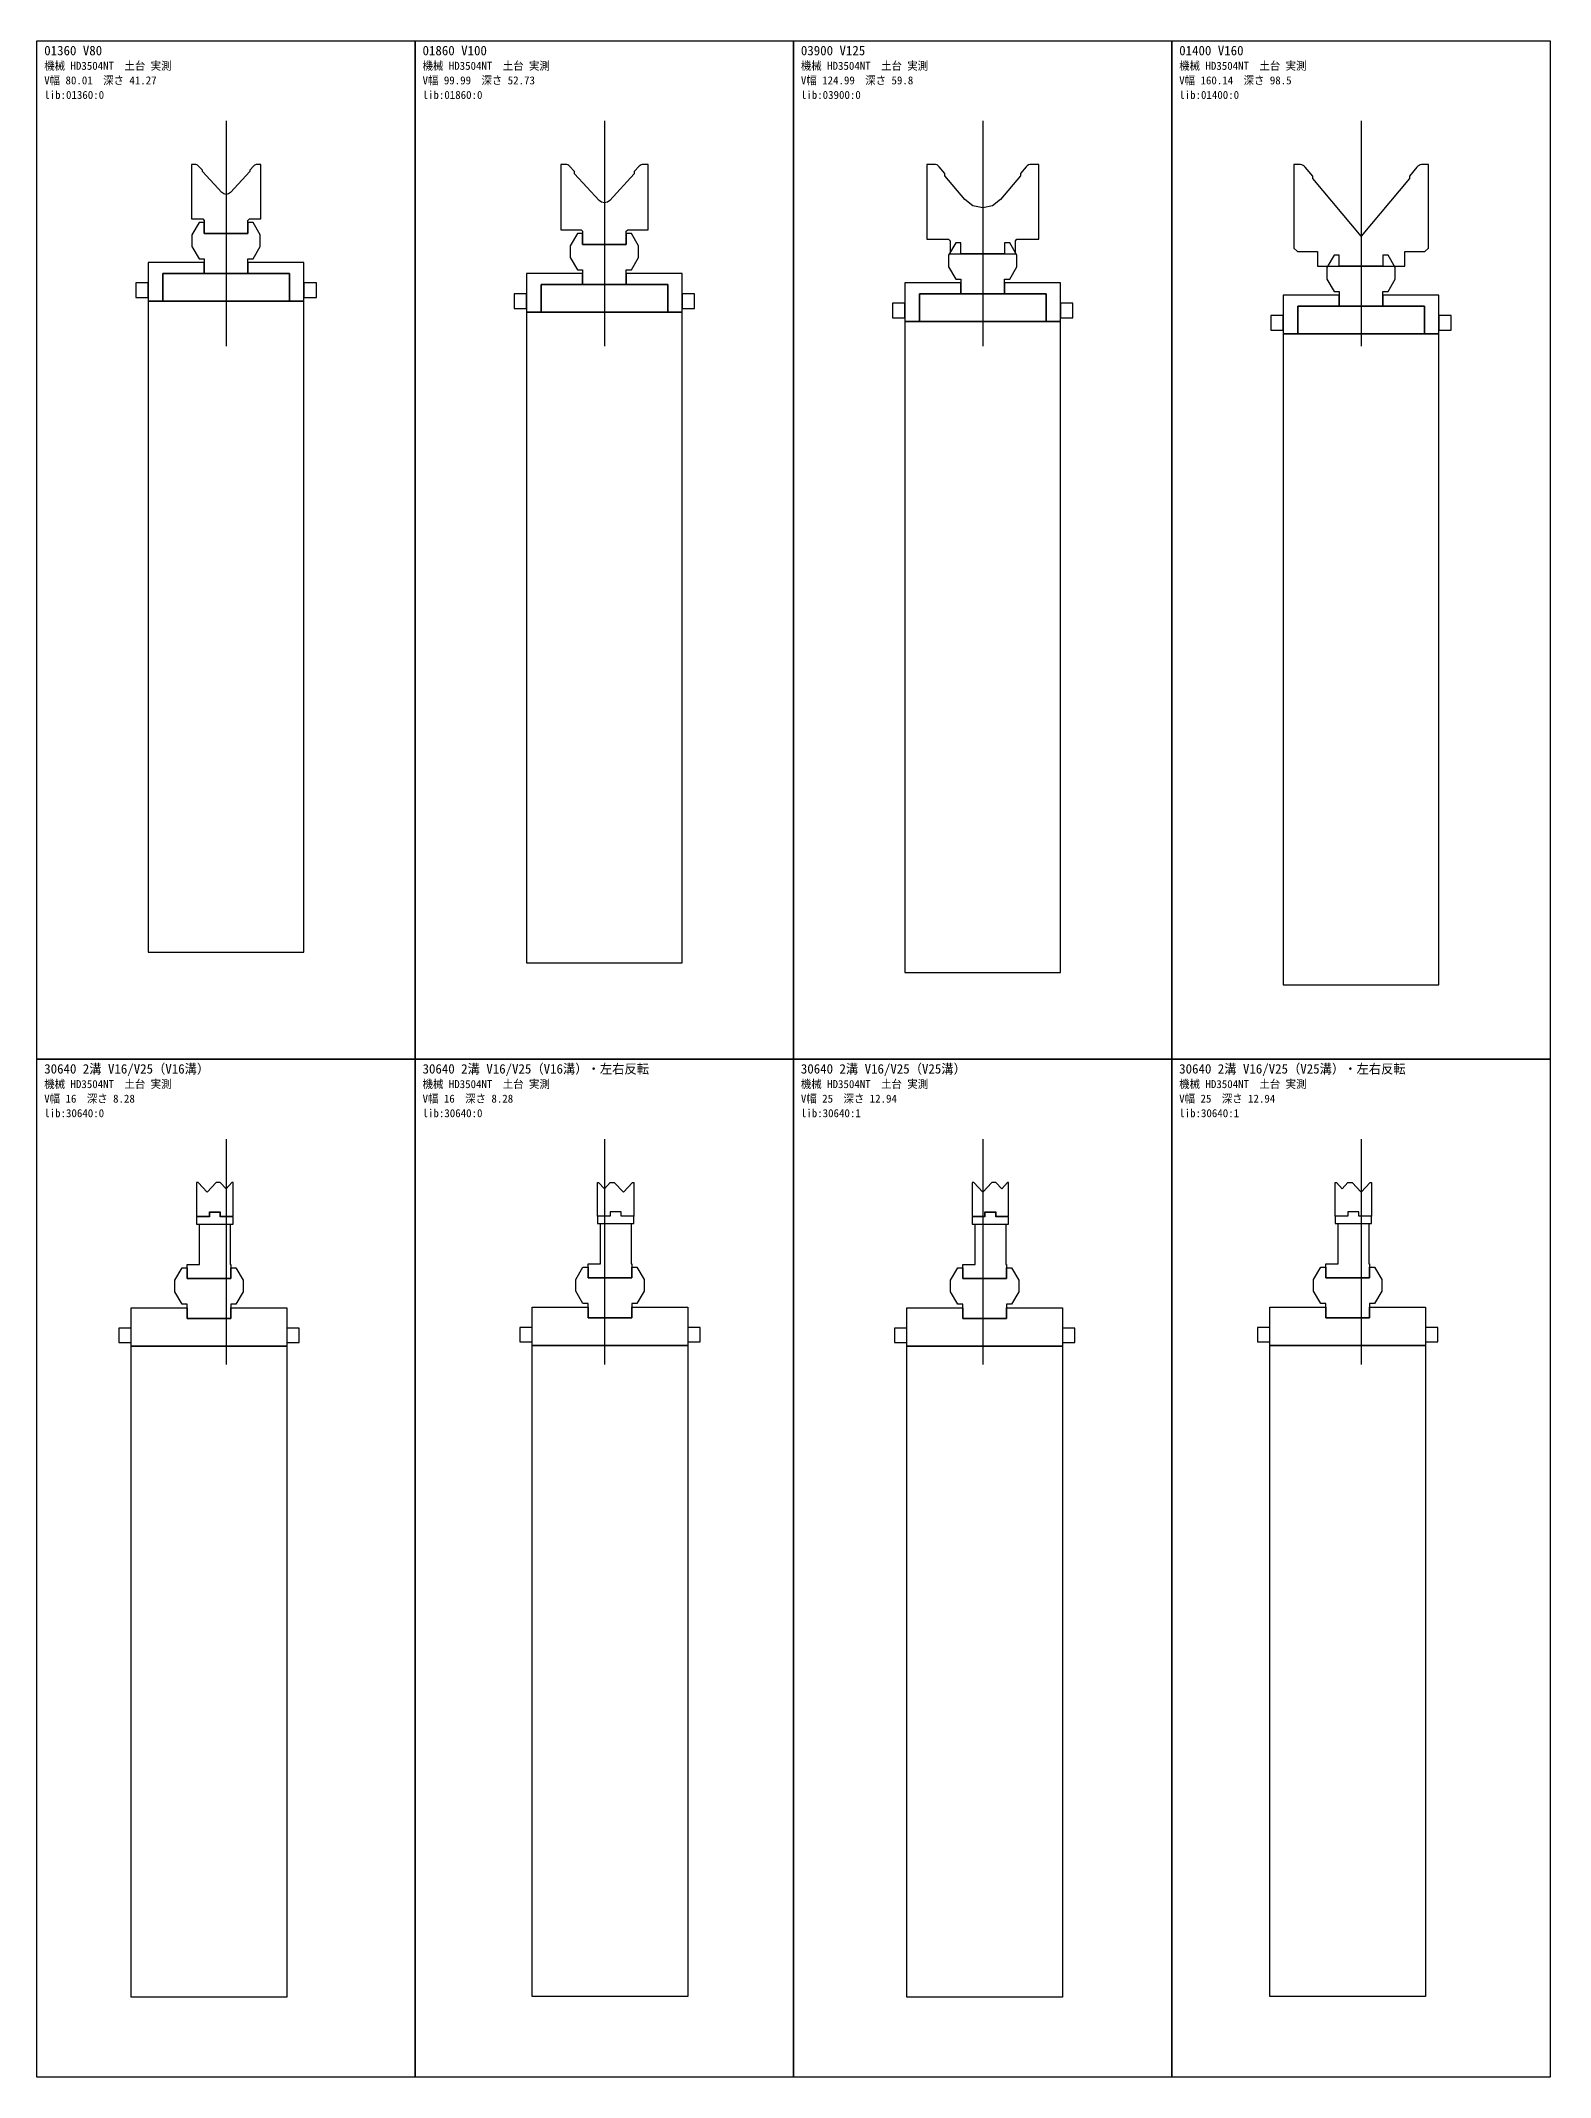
# Model space of a CAD drawing. Extents: x -260 to 3900, y -6230 to 506.
# Drawn here: x 1825 to 3900, y -6230 to -3430 of the extents above; entities that cross this region are included whole.
import ezdxf

# ---------------------------------------------------------------- set-up
doc = ezdxf.new("R2010")
doc.units = 0
for name, color, linetype in [('BASE_MEASURED', 3, 'Continuous'), ('CENTER', 5, 'Continuous'), ('DIE', 4, 'Continuous'), ('FRAME', 8, 'Continuous'), ('TEXT', 7, 'Continuous')]:
    doc.layers.add(name, color=color, linetype=linetype)

msp = doc.modelspace()

# ---------------------------------------------------------------- linework, layer by layer
at = {"layer": 'BASE_MEASURED'}
for points in [[(2050, -3694.99), (2110, -3694.99), (2110, -3676.98), (2112, -3675), (2127.5, -3675), (2127.5, -3600), (2122.65, -3600), (2121.4, -3600.12), (2120.23, -3600.5), (2119.14, -3601.11), (2118.23, -3601.93), (2112.49, -3608.17), (2112.49, -3609.65), (2085.89, -3638.68), (2083.23, -3640.61), (2080, -3641.27), (2076.77, -3640.61), (2074.11, -3638.68), (2047.49, -3609.65), (2047.49, -3608.17), (2041.77, -3601.93), (2040.86, -3601.11), (2039.77, -3600.5), (2038.6, -3600.12), (2037.35, -3600), (2032.5, -3600), (2032.5, -3675), (2048, -3675), (2050, -3676.98)], [(2570, -3710), (2630, -3710), (2630, -3692), (2632, -3690.02), (2659.99, -3690.02), (2659.99, -3600), (2653.09, -3600), (2651.64, -3600.15), (2650.27, -3600.61), (2649, -3601.32), (2647.9, -3602.29), (2641, -3609.83), (2641, -3612.8), (2607.37, -3649.48), (2604.01, -3651.89), (2600, -3652.73), (2595.96, -3651.89), (2592.63, -3649.48), (2559, -3612.8), (2559, -3609.83), (2552.07, -3602.29), (2551, -3601.32), (2549.73, -3600.61), (2548.36, -3600.15), (2546.91, -3600), (2540.01, -3600), (2540.01, -3690.02), (2568, -3690.02), (2570, -3692)], [(3075, -3723), (3164.99, -3723), (3164.99, -3704.99), (3167, -3703), (3197, -3703), (3197, -3600), (3186.68, -3600), (3184.76, -3600.21), (3182.9, -3600.85), (3181.22, -3601.86), (3179.8, -3603.21), (3172, -3612.5), (3172, -3615.63), (3144.52, -3648.37), (3133.52, -3656.8), (3120.01, -3659.8), (3106.47, -3656.8), (3095.47, -3648.37), (3067.99, -3615.63), (3067.99, -3612.5), (3060.19, -3603.21), (3058.77, -3601.86), (3057.09, -3600.85), (3055.24, -3600.21), (3053.31, -3600), (3043, -3600), (3043, -3703), (3072.99, -3703), (3075, -3704.99)], [(3580, -3740), (3700, -3740), (3700, -3720), (3727.5, -3720), (3732.5, -3715), (3732.5, -3600), (3725.1, -3600), (3723.2, -3600.2), (3721.4, -3600.7), (3719.6, -3601.5), (3718.1, -3602.6), (3716.7, -3604), (3706.5, -3616.1), (3706.5, -3619.2), (3640, -3698.5), (3573.5, -3619.2), (3573.5, -3616.1), (3563.3, -3604), (3561.9, -3602.6), (3560.4, -3601.5), (3558.6, -3600.7), (3556.8, -3600.2), (3554.9, -3600), (3547.5, -3600), (3547.5, -3715), (3552.5, -3720), (3580, -3720)], [(2110, -3694.99), (2050.02, -3694.99), (2050, -3694.99), (2050, -3679.99), (2043.01, -3679.99), (2033.01, -3696.99), (2033.01, -3712.99), (2043.01, -3729.99), (2050, -3729.99), (2050, -3734.99), (2050, -3749.99), (2050.02, -3749.99), (2110, -3749.99), (2110, -3734.99), (2110, -3729.99), (2117.01, -3729.99), (2127.01, -3712.99), (2127.01, -3696.99), (2117.01, -3679.99), (2110, -3679.99)], [(2630, -3710), (2570.02, -3710), (2570, -3710), (2570, -3695), (2563.01, -3695), (2553.01, -3712), (2553.01, -3728), (2563.01, -3745), (2570, -3745), (2570, -3750), (2570, -3765), (2570.02, -3765), (2630, -3765), (2630, -3750), (2630, -3745), (2637.01, -3745), (2647.01, -3728), (2647.01, -3712), (2637.01, -3695), (2630, -3695)], [(3150, -3723), (3090.02, -3723), (3090, -3723), (3090, -3708), (3083.01, -3708), (3073.01, -3725), (3073.01, -3741), (3083.01, -3758), (3090, -3758), (3090, -3763), (3090, -3778), (3090.02, -3778), (3150, -3778), (3150, -3763), (3150, -3758), (3157.01, -3758), (3167.01, -3741), (3167.01, -3725), (3157.01, -3708), (3150, -3708)], [(2050, -3749.99), (2050, -3734.99), (1973.02, -3734.99), (1973.02, -3762.99), (1973.02, -3782.99), (1973.02, -3787.99), (1993.02, -3787.99), (1993.02, -3749.99)], [(2050.02, -3749.99), (2050, -3749.99), (1993.02, -3749.99), (1993.02, -3787.99), (2167, -3787.99), (2167, -3749.99), (2110, -3749.99)], [(2110, -3734.99), (2110, -3749.99), (2167, -3749.99), (2167, -3787.99), (2187, -3787.99), (2187, -3782.99), (2187, -3762.99), (2187, -3734.99)], [(2570, -3765), (2570, -3750), (2493.02, -3750), (2493.02, -3778), (2493.02, -3798), (2493.02, -3803), (2513.02, -3803), (2513.02, -3765)], [(2630, -3750), (2630, -3765), (2687, -3765), (2687, -3803), (2707, -3803), (2707, -3798), (2707, -3778), (2707, -3750)], [(3670, -3740), (3610.02, -3740), (3610, -3740), (3610, -3725), (3603.01, -3725), (3593.01, -3742), (3593.01, -3758), (3603.01, -3775), (3610, -3775), (3610, -3780), (3610, -3795), (3610.02, -3795), (3670, -3795), (3670, -3780), (3670, -3775), (3677.01, -3775), (3687.01, -3758), (3687.01, -3742), (3677.01, -3725), (3670, -3725)], [(1956.02, -3762.99), (1956.02, -3782.99), (1973.02, -3782.99), (1973.02, -3762.99)], [(2204, -3782.99), (2204, -3762.99), (2187, -3762.99), (2187, -3782.99)], [(2476.02, -3778), (2476.02, -3798), (2493.02, -3798), (2493.02, -3778)], [(2570.02, -3765), (2570, -3765), (2513.02, -3765), (2513.02, -3803), (2687, -3803), (2687, -3765), (2630, -3765)], [(2724, -3798), (2724, -3778), (2707, -3778), (2707, -3798)], [(3090, -3778), (3090, -3763), (3013.02, -3763), (3013.02, -3791), (3013.02, -3811), (3013.02, -3816), (3033.02, -3816), (3033.02, -3778)], [(3090.02, -3778), (3090, -3778), (3033.02, -3778), (3033.02, -3816), (3207, -3816), (3207, -3778), (3150, -3778)], [(3150, -3763), (3150, -3778), (3207, -3778), (3207, -3816), (3227, -3816), (3227, -3811), (3227, -3791), (3227, -3763)], [(3610, -3795), (3610, -3780), (3533.02, -3780), (3533.02, -3808), (3533.02, -3828), (3533.02, -3833), (3553.02, -3833), (3553.02, -3795)], [(3670, -3780), (3670, -3795), (3727, -3795), (3727, -3833), (3747, -3833), (3747, -3828), (3747, -3808), (3747, -3780)], [(2187, -3787.99), (2167, -3787.99), (1993.02, -3787.99), (1973.02, -3787.99), (1973.02, -4682.99), (2187, -4682.99)], [(2707, -3803), (2687, -3803), (2513.02, -3803), (2493.02, -3803), (2493.02, -4698), (2707, -4698)], [(2996.02, -3791), (2996.02, -3811), (3013.02, -3811), (3013.02, -3791)], [(3244, -3811), (3244, -3791), (3227, -3791), (3227, -3811)], [(3516.02, -3808), (3516.02, -3828), (3533.02, -3828), (3533.02, -3808)], [(3610.02, -3795), (3610, -3795), (3553.02, -3795), (3553.02, -3833), (3727, -3833), (3727, -3795), (3670, -3795)], [(3764, -3828), (3764, -3808), (3747, -3808), (3747, -3828)], [(3227, -3816), (3207, -3816), (3033.02, -3816), (3013.02, -3816), (3013.02, -4711), (3227, -4711)], [(3747, -3833), (3727, -3833), (3553.02, -3833), (3533.02, -3833), (3533.02, -4728), (3747, -4728)], [(2039.5, -5046), (2057, -5046), (2057, -5040), (2072, -5040), (2072, -5046), (2089.5, -5046), (2089.5, -5000), (2088, -5000), (2080, -5008.28), (2072, -5000), (2066.5, -5000), (2054, -5012.94), (2041.5, -5000), (2039.5, -5000)], [(2640.5, -5046), (2623, -5046), (2623, -5040), (2608, -5040), (2608, -5046), (2590.5, -5046), (2590.5, -5000), (2592, -5000), (2600, -5008.28), (2608, -5000), (2613.5, -5000), (2626, -5012.94), (2638.5, -5000), (2640.5, -5000)], [(3105.5, -5046), (3123, -5046), (3123, -5040), (3138, -5040), (3138, -5046), (3155.5, -5046), (3155.5, -5000), (3154, -5000), (3146, -5008.28), (3138, -5000), (3132.5, -5000), (3120, -5012.94), (3107.5, -5000), (3105.5, -5000)], [(3654.5, -5046), (3637, -5046), (3637, -5040), (3622, -5040), (3622, -5046), (3604.5, -5046), (3604.5, -5000), (3606, -5000), (3614, -5008.28), (3622, -5000), (3627.5, -5000), (3640, -5012.94), (3652.5, -5000), (3654.5, -5000)], [(2590.5, -5056), (2640.5, -5056), (2640.5, -5046), (2623, -5046), (2623, -5040), (2608, -5040), (2608, -5046), (2590.5, -5046)], [(3604.5, -5056), (3654.5, -5056), (3654.5, -5046), (3637, -5046), (3637, -5040), (3622, -5040), (3622, -5046), (3604.5, -5046)], [(2086.5, -5132), (2026.5, -5132), (2026.5, -5112.5), (2043.5, -5112.5), (2043.5, -5057), (2085.5, -5057), (2085.5, -5112.5), (2086.5, -5112.5)], [(2039.5, -5057), (2089.5, -5057), (2089.5, -5047), (2072, -5047), (2072, -5041), (2057, -5041), (2057, -5047), (2039.5, -5047)], [(2637.5, -5131), (2577.5, -5131), (2577.5, -5111.5), (2594.5, -5111.5), (2594.5, -5056), (2636.5, -5056), (2636.5, -5111.5), (2637.5, -5111.5)], [(3152.5, -5132), (3092.5, -5132), (3092.5, -5112.5), (3109.5, -5112.5), (3109.5, -5057), (3151.5, -5057), (3151.5, -5112.5), (3152.5, -5112.5)], [(3105.5, -5057), (3155.5, -5057), (3155.5, -5047), (3138, -5047), (3138, -5041), (3123, -5041), (3123, -5047), (3105.5, -5047)], [(3651.5, -5131), (3591.5, -5131), (3591.5, -5111.5), (3608.5, -5111.5), (3608.5, -5056), (3650.5, -5056), (3650.5, -5111.5), (3651.5, -5111.5)], [(2086.5, -5187), (2026.5, -5187), (2026.5, -5167), (2019.5, -5167), (2009.5, -5150), (2009.5, -5134), (2019.5, -5117), (2026.5, -5117), (2026.5, -5132), (2086.5, -5132), (2086.5, -5117), (2093.5, -5117), (2103.5, -5134), (2103.5, -5150), (2093.5, -5167), (2086.5, -5167)], [(2637.5, -5186), (2577.5, -5186), (2577.5, -5166), (2570.5, -5166), (2560.5, -5149), (2560.5, -5133), (2570.5, -5116), (2577.5, -5116), (2577.5, -5131), (2637.5, -5131), (2637.5, -5116), (2644.5, -5116), (2654.5, -5133), (2654.5, -5149), (2644.5, -5166), (2637.5, -5166)], [(3152.5, -5187), (3092.5, -5187), (3092.5, -5167), (3085.5, -5167), (3075.5, -5150), (3075.5, -5134), (3085.5, -5117), (3092.5, -5117), (3092.5, -5132), (3152.5, -5132), (3152.5, -5117), (3159.5, -5117), (3169.5, -5134), (3169.5, -5150), (3159.5, -5167), (3152.5, -5167)], [(3651.5, -5186), (3591.5, -5186), (3591.5, -5166), (3584.5, -5166), (3574.5, -5149), (3574.5, -5133), (3584.5, -5116), (3591.5, -5116), (3591.5, -5131), (3651.5, -5131), (3651.5, -5116), (3658.5, -5116), (3668.5, -5133), (3668.5, -5149), (3658.5, -5166), (3651.5, -5166)], [(1949.5, -5172), (2026.5, -5172), (2026.5, -5187), (2086.5, -5187), (2086.5, -5172), (2163.49, -5172), (2163.49, -5225), (1949.5, -5225)], [(2500.5, -5171), (2577.5, -5171), (2577.5, -5186), (2637.5, -5186), (2637.5, -5171), (2714.49, -5171), (2714.49, -5224), (2500.5, -5224)], [(3015.5, -5172), (3092.5, -5172), (3092.5, -5187), (3152.5, -5187), (3152.5, -5172), (3229.49, -5172), (3229.49, -5225), (3015.5, -5225)], [(3514.5, -5171), (3591.5, -5171), (3591.5, -5186), (3651.5, -5186), (3651.5, -5171), (3728.49, -5171), (3728.49, -5224), (3514.5, -5224)], [(1932.5, -5220), (1949.5, -5220), (1949.5, -5200), (1932.5, -5200)], [(2163.49, -5220), (2180.49, -5220), (2180.49, -5200), (2163.49, -5200)], [(2483.5, -5219), (2500.5, -5219), (2500.5, -5199), (2483.5, -5199)], [(2714.49, -5219), (2731.49, -5219), (2731.49, -5199), (2714.49, -5199)], [(2998.5, -5220), (3015.5, -5220), (3015.5, -5200), (2998.5, -5200)], [(3229.49, -5220), (3246.49, -5220), (3246.49, -5200), (3229.49, -5200)], [(3497.5, -5219), (3514.5, -5219), (3514.5, -5199), (3497.5, -5199)], [(3728.49, -5219), (3745.49, -5219), (3745.49, -5199), (3728.49, -5199)], [(1949.5, -5225), (2163.49, -5225), (2163.49, -6120), (1949.5, -6120)], [(2500.5, -5224), (2714.49, -5224), (2714.49, -6119), (2500.5, -6119)], [(3015.5, -5225), (3229.49, -5225), (3229.49, -6120), (3015.5, -6120)], [(3514.5, -5224), (3728.49, -5224), (3728.49, -6119), (3514.5, -6119)]]:
    msp.add_lwpolyline(points, close=True, dxfattribs=at)
at = {"layer": 'CENTER'}
for p, q in [((2080, -3540), (2080, -3850)), ((2600, -3540), (2600, -3850)), ((3120, -3540), (3120, -3850)), ((3640, -3540), (3640, -3850)), ((2080, -4940), (2080, -5250)), ((2600, -4940), (2600, -5250)), ((3120, -4940), (3120, -5250)), ((3640, -4940), (3640, -5250))]:
    msp.add_line(p, q, dxfattribs=at)
at = {"layer": 'DIE'}
for points in [[(2050, -3694.99), (2110, -3694.99), (2110, -3676.98), (2112, -3675), (2127.5, -3675), (2127.5, -3600), (2122.65, -3600), (2121.4, -3600.12), (2120.23, -3600.5), (2119.14, -3601.11), (2118.23, -3601.93), (2112.49, -3608.17), (2112.49, -3609.65), (2085.89, -3638.68), (2083.23, -3640.61), (2080, -3641.27), (2076.77, -3640.61), (2074.11, -3638.68), (2047.49, -3609.65), (2047.49, -3608.17), (2041.77, -3601.93), (2040.86, -3601.11), (2039.77, -3600.5), (2038.6, -3600.12), (2037.35, -3600), (2032.5, -3600), (2032.5, -3675), (2048, -3675), (2050, -3676.98)], [(2570, -3710), (2630, -3710), (2630, -3692), (2632, -3690.02), (2659.99, -3690.02), (2659.99, -3600), (2653.09, -3600), (2651.64, -3600.15), (2650.27, -3600.61), (2649, -3601.32), (2647.9, -3602.29), (2641, -3609.83), (2641, -3612.8), (2607.37, -3649.48), (2604.01, -3651.89), (2600, -3652.73), (2595.96, -3651.89), (2592.63, -3649.48), (2559, -3612.8), (2559, -3609.83), (2552.07, -3602.29), (2551, -3601.32), (2549.73, -3600.61), (2548.36, -3600.15), (2546.91, -3600), (2540.01, -3600), (2540.01, -3690.02), (2568, -3690.02), (2570, -3692)], [(3075, -3723), (3164.99, -3723), (3164.99, -3704.99), (3167, -3703), (3197, -3703), (3197, -3600), (3186.68, -3600), (3184.76, -3600.21), (3182.9, -3600.85), (3181.22, -3601.86), (3179.8, -3603.21), (3172, -3612.5), (3172, -3615.63), (3144.52, -3648.37), (3133.52, -3656.8), (3120.01, -3659.8), (3106.47, -3656.8), (3095.47, -3648.37), (3067.99, -3615.63), (3067.99, -3612.5), (3060.19, -3603.21), (3058.77, -3601.86), (3057.09, -3600.85), (3055.24, -3600.21), (3053.31, -3600), (3043, -3600), (3043, -3703), (3072.99, -3703), (3075, -3704.99)], [(3580, -3740), (3700, -3740), (3700, -3720), (3727.5, -3720), (3732.5, -3715), (3732.5, -3600), (3725.1, -3600), (3723.2, -3600.2), (3721.4, -3600.7), (3719.6, -3601.5), (3718.1, -3602.6), (3716.7, -3604), (3706.5, -3616.1), (3706.5, -3619.2), (3640, -3698.5), (3573.5, -3619.2), (3573.5, -3616.1), (3563.3, -3604), (3561.9, -3602.6), (3560.4, -3601.5), (3558.6, -3600.7), (3556.8, -3600.2), (3554.9, -3600), (3547.5, -3600), (3547.5, -3715), (3552.5, -3720), (3580, -3720)], [(2039.5, -5046), (2057, -5046), (2057, -5040), (2072, -5040), (2072, -5046), (2089.5, -5046), (2089.5, -5000), (2088, -5000), (2080, -5008.28), (2072, -5000), (2066.5, -5000), (2054, -5012.94), (2041.5, -5000), (2039.5, -5000)], [(2640.5, -5046), (2623, -5046), (2623, -5040), (2608, -5040), (2608, -5046), (2590.5, -5046), (2590.5, -5000), (2592, -5000), (2600, -5008.28), (2608, -5000), (2613.5, -5000), (2626, -5012.94), (2638.5, -5000), (2640.5, -5000)], [(3105.5, -5046), (3123, -5046), (3123, -5040), (3138, -5040), (3138, -5046), (3155.5, -5046), (3155.5, -5000), (3154, -5000), (3146, -5008.28), (3138, -5000), (3132.5, -5000), (3120, -5012.94), (3107.5, -5000), (3105.5, -5000)], [(3654.5, -5046), (3637, -5046), (3637, -5040), (3622, -5040), (3622, -5046), (3604.5, -5046), (3604.5, -5000), (3606, -5000), (3614, -5008.28), (3622, -5000), (3627.5, -5000), (3640, -5012.94), (3652.5, -5000), (3654.5, -5000)]]:
    msp.add_lwpolyline(points, close=True, dxfattribs=at)
at = {"layer": 'FRAME'}
for points in [[(1820, -3430), (2340, -3430), (2340, -4830), (1820, -4830)], [(2340, -3430), (2860, -3430), (2860, -4830), (2340, -4830)], [(2860, -3430), (3380, -3430), (3380, -4830), (2860, -4830)], [(3380, -3430), (3900, -3430), (3900, -4830), (3380, -4830)], [(1820, -4830), (2340, -4830), (2340, -6230), (1820, -6230)], [(2340, -4830), (2860, -4830), (2860, -6230), (2340, -6230)], [(2860, -4830), (3380, -4830), (3380, -6230), (2860, -6230)], [(3380, -4830), (3900, -4830), (3900, -6230), (3380, -6230)]]:
    msp.add_lwpolyline(points, close=True, dxfattribs=at)

# ---------------------------------------------------------------- texts
at = {"layer": 'TEXT'}
for s, height, p in [('01360 V80', 13, (1830, -3450)), ('01860 V100', 13, (2350, -3450)), ('03900 V125', 13, (2870, -3450)), ('01400 V160', 13, (3390, -3450)), ('機械 HD3504NT\u3000土台 実測', 11, (1830, -3470)), ('機械 HD3504NT\u3000土台 実測', 11, (2350, -3470)), ('機械 HD3504NT\u3000土台 実測', 11, (2870, -3470)), ('機械 HD3504NT\u3000土台 実測', 11, (3390, -3470)), ('V幅 80.01\u3000深さ 41.27', 11, (1830, -3490)), ('lib:01360:0', 11, (1830, -3510)), ('V幅 99.99\u3000深さ 52.73', 11, (2350, -3490)), ('lib:01860:0', 11, (2350, -3510)), ('V幅 124.99\u3000深さ 59.8', 11, (2870, -3490)), ('lib:03900:0', 11, (2870, -3510)), ('V幅 160.14\u3000深さ 98.5', 11, (3390, -3490)), ('lib:01400:0', 11, (3390, -3510)), ('30640 2溝 V16/V25（V16溝）', 13, (1830, -4850)), ('30640 2溝 V16/V25（V16溝）・左右反転', 13, (2350, -4850)), ('30640 2溝 V16/V25（V25溝）', 13, (2870, -4850)), ('30640 2溝 V16/V25（V25溝）・左右反転', 13, (3390, -4850)), ('機械 HD3504NT\u3000土台 実測', 11, (1830, -4870)), ('機械 HD3504NT\u3000土台 実測', 11, (2350, -4870)), ('機械 HD3504NT\u3000土台 実測', 11, (2870, -4870)), ('機械 HD3504NT\u3000土台 実測', 11, (3390, -4870)), ('V幅 16\u3000深さ 8.28', 11, (1830, -4890)), ('lib:30640:0', 11, (1830, -4910)), ('V幅 16\u3000深さ 8.28', 11, (2350, -4890)), ('lib:30640:0', 11, (2350, -4910)), ('V幅 25\u3000深さ 12.94', 11, (2870, -4890)), ('lib:30640:1', 11, (2870, -4910)), ('V幅 25\u3000深さ 12.94', 11, (3390, -4890)), ('lib:30640:1', 11, (3390, -4910))]:
    msp.add_text(s, height=height, dxfattribs=at).set_placement(p)

doc.saveas('drawing.dxf')
